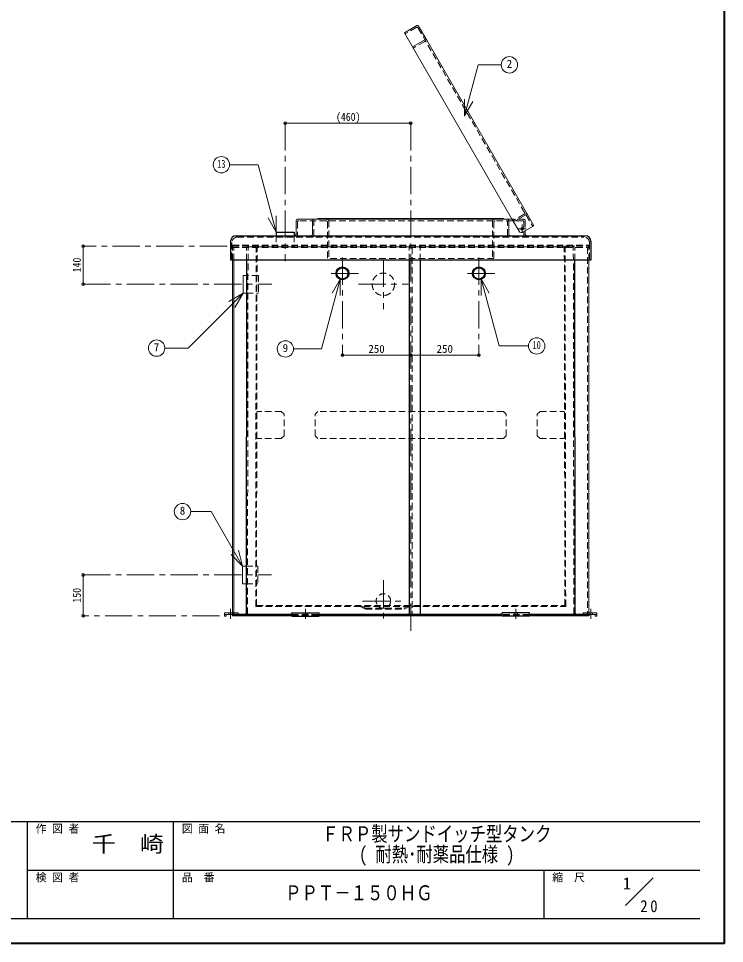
# Model space of a CAD drawing. Units: millimetres at full size, sheet at 1:20. Extents: x -4246 to 3854, y -2700 to 2920.
# Drawn here: x 1267 to 3854, y -2700 to 689 of the extents above; entities that cross this region are included whole.
import ezdxf
from ezdxf.enums import TextEntityAlignment as Align

# ---------------------------------------------------------------- set-up
doc = ezdxf.new("R2010")
doc.units = ezdxf.units.MM
doc.header["$LTSCALE"] = 20
doc.header["$PDMODE"] = 32
doc.header["$PDSIZE"] = 10
doc.linetypes.add('CHAIN1', pattern=[8, 5, -1, 1, -1])
doc.linetypes.add('DASHED1', pattern=[1.8, 1.2, -0.6])
doc.layers.add('0-0', color=7, linetype='Continuous', lineweight=9)
doc.styles.add('ＭＳ ゴシック', font='')
doc.styles.get('ＭＳ ゴシック').set_extended_font_data('MS Gothic')

msp = doc.modelspace()

# ---------------------------------------------------------------- linework, layer by layer
at = {"layer": '0-0', "color": 1, "lineweight": 40}
for q in [(3854.4, 2920.49), (-4245.6, -2699.51)]:
    msp.add_line((3854.4, -2699.51), q, dxfattribs=at)
at = {"layer": '0-0', "color": 4, "linetype": 'DASHED1'}
for p, q in [((2724.79, 656.21), (2684.09, 632.71)), ((2731.62, 654.38), (3151.62, -73.08)), ((2754.79, 604.25), (2714.09, 580.75)), ((3119.79, -27.95), (3079.09, -51.45)), ((2289.4, -56.51), (2289.4, -106.51)), ((3114.4, -51.51), (2294.4, -51.51)), ((2349.4, -106.51), (2349.4, -56.51)), ((2384.4, -46.51), (2384.4, -43.51)), ((2399.4, -56.51), (2399.4, -189.51)), ((2404.4, -51.51), (2404.4, -189.51)), ((3004.4, -51.51), (3004.4, -189.51)), ((3009.4, -56.51), (3009.4, -189.51)), ((3024.4, -46.51), (3024.4, -43.51)), ((3059.4, -106.51), (3059.4, -56.51)), ((3119.4, -46.51), (3076.24, -46.51)), ((3119.4, -56.51), (3119.4, -106.51)), ((3124.4, -51.51), (3124.4, -88.8)), ((2051.4, -196.51), (2051.4, -149.51)), ((2056.4, -196.51), (2056.4, -149.51)), ((3352.4, -149.51), (3352.4, -1494.51)), ((3357.4, -196.51), (3357.4, -149.51)), ((3009.4, -189.51), (2399.4, -189.51)), ((2146.18, -252.01), (2103.24, -252.01)), ((2146.18, -252.01), (2146.18, -317.01)), ((2103.14, -317.01), (2146.18, -317.01)), ((2230.37, -750.01), (2140.44, -750.01)), ((2230.37, -750.01), (2240.37, -760.01)), ((2240.37, -840.01), (2240.37, -760.01)), ((3178.43, -750.01), (3168.43, -760.01)), ((3168.43, -840.01), (3168.43, -760.01)), ((3178.43, -750.01), (3268.35, -750.01)), ((2240.37, -840.01), (2230.37, -850.01)), ((3168.43, -840.01), (3178.43, -850.01)), ((2230.37, -850.01), (2140.29, -850.01)), ((3178.43, -850.01), (3268.5, -850.01)), ((2101.66, -1317.01), (2144.61, -1317.01)), ((2144.61, -1317.01), (2144.61, -1382.01)), ((2101.56, -1382.01), (2144.61, -1382.01)), ((2038.4, -1488.51), (2038.4, -1494.51)), ((2050.4, -1488.51), (2050.4, -1494.51)), ((2051.4, -1488.51), (2051.4, -1494.51)), ((2056.4, -1488.51), (2056.4, -1494.51)), ((2518.69, -1464.51), (2538.69, -1474.51)), ((2538.69, -1474.51), (2680.11, -1474.51)), ((2699.4, -1461.51), (2679.4, -1471.51)), ((2700.11, -1464.51), (2680.11, -1474.51)), ((3357.4, -1488.51), (3357.4, -1494.51)), ((3358.4, -1488.51), (3358.4, -1494.51)), ((3370.4, -1488.51), (3370.4, -1494.51))]:
    msp.add_line(p, q, dxfattribs=at)
at = {"layer": '0-0', "color": 4}
for p, q in [((2763.45, 609.25), (2733.45, 661.21)), ((2704.4, 305.49), (2244.4, 305.49)), ((3128.45, -22.95), (3155.95, -70.58)), ((2284.4, -51.51), (2284.4, -101.51)), ((2289.4, -46.51), (2349.4, -46.51)), ((3059.4, -46.51), (3076.24, -46.51)), ((3101.59, -90.42), (3081.59, -55.78)), ((3115.25, -94.08), (3155.95, -70.58)), ((3124.4, -88.8), (3124.4, -101.51)), ((1504.4, -144.51), (1504.4, -284.51)), ((2051.4, -196.51), (2051.4, -1488.51)), ((2056.4, -1488.51), (2056.4, -196.51)), ((3357.4, -196.51), (3357.4, -1488.51)), ((2704.4, -544.51), (2454.4, -544.51)), ((2954.4, -544.51), (2704.4, -544.51)), ((1504.4, -1349.51), (1504.4, -1499.51))]:
    msp.add_line(p, q, dxfattribs=at)
at = {"layer": '0-0', "lineweight": 18}
for p, q in [((2756.62, 611.08), (2711.59, 585.08)), ((2711.59, 585.08), (3081.59, -55.78)), ((3128.45, -22.95), (2763.45, 609.25)), ((2902.16, 333.13), (2952.1, 519.52)), ((3036.19, 519.52), (2952.1, 519.52)), ((2902.16, 333.13), (2902.16, 393.13)), ((2902.16, 333.13), (2932.16, 385.09)), ((2040.71, 153.47), (2145.73, 153.47)), ((2211.92, -93.52), (2145.73, 153.47)), ((2211.92, -93.52), (2211.92, -33.52)), ((3126.62, -29.78), (3081.59, -55.78)), ((2211.92, -93.52), (2181.92, -41.56)), ((2344.4, -101.51), (2344.4, -51.51)), ((3059.4, -46.51), (2349.4, -46.51)), ((2364.4, -46.51), (2364.4, -43.51)), ((3064.4, -101.51), (3064.4, -51.51)), ((2103.24, -252.01), (2090.18, -252.01)), ((2090.18, -252.01), (2090.18, -317.01)), ((2446.25, -265.55), (2416.25, -317.51)), ((2446.25, -265.55), (2446.25, -325.55)), ((2962.33, -264.99), (2962.33, -324.99)), ((2962.33, -264.99), (2992.33, -316.95)), ((2962.33, -264.99), (3028.07, -510.35)), ((2090.22, -316.98), (1888.8, -518.4)), ((2090.22, -316.98), (2038.26, -346.98)), ((2090.22, -316.98), (2060.22, -368.94)), ((2103.14, -317.01), (2090.18, -317.01)), ((1803.14, -518.4), (1888.8, -518.4)), ((3136.08, -510.35), (3028.07, -510.35)), ((1898.23, -1117.3), (1973.35, -1117.3)), ((2088.7, -1317.09), (1973.35, -1117.3)), ((2088.7, -1317.09), (2046.27, -1274.66)), ((2088.7, -1317.09), (2073.17, -1259.13)), ((2088.61, -1382.01), (2088.61, -1317.01)), ((2101.66, -1317.01), (2088.61, -1317.01)), ((2101.56, -1382.01), (2088.61, -1382.01)), ((2021.9, -1488.51), (2021.9, -1500.51)), ((3386.9, -1488.51), (3386.9, -1500.51)), ((2021.9, -1494.51), (2051.4, -1494.51)), ((2027.9, -1500.51), (2021.9, -1500.51)), ((2027.9, -1494.51), (2027.9, -1500.51)), ((3386.9, -1494.51), (3357.4, -1494.51)), ((3380.9, -1494.51), (3380.9, -1500.51)), ((3380.9, -1500.51), (3386.9, -1500.51)), ((3491.95, -2560.52), (3592.97, -2459.51))]:
    msp.add_line(p, q, dxfattribs=at)
at = {"layer": '0-0', "color": 4, "linetype": 'CHAIN1'}
for p, q in [((2244.4, 305.49), (2244.4, -199.51)), ((2704.4, 305.49), (2704.4, -1574.51)), ((3112.9, -66.01), (3112.9, -96.01)), ((3097.9, -81.01), (3127.9, -81.01)), ((2031.9, -144.51), (1504.4, -144.51)), ((2454.4, -186.01), (2454.4, -544.51)), ((2604.4, -193.51), (2604.4, -375.51)), ((2954.4, -186.01), (2954.4, -544.51)), ((2512.9, -244.51), (2395.9, -244.51)), ((3012.9, -244.51), (2895.9, -244.51)), ((1504.4, -284.51), (2196.18, -284.51)), ((2513.4, -284.51), (2695.4, -284.51)), ((1504.4, -1349.51), (2194.61, -1349.51)), ((2604.4, -1368.51), (2604.4, -1521.51)), ((2527.9, -1445.01), (2680.9, -1445.01)), ((2044.4, -1473.51), (2044.4, -1509.51)), ((2319.4, -1473.51), (2319.4, -1509.51)), ((3089.4, -1473.51), (3089.4, -1509.51)), ((3364.4, -1473.51), (3364.4, -1509.51)), ((2004.4, -1499.51), (1504.4, -1499.51))]:
    msp.add_line(p, q, dxfattribs=at)
at = {"layer": '0-0', "color": 5, "lineweight": 25}
for p, q in [((2211.9, -93.51), (2211.9, -106.51)), ((2044.4, -126.51), (2044.4, -196.51)), ((2064.4, -106.51), (3344.4, -106.51)), ((3364.4, -126.51), (3364.4, -196.51)), ((3364.4, -196.51), (2044.4, -196.51)), ((2103.32, -196.51), (2101.4, -1489.51)), ((2699.4, -196.51), (2699.4, -1494.51)), ((2739.4, -196.51), (2739.4, -1494.51)), ((3307.39, -1489.51), (3305.47, -196.51)), ((2369.4, -1500.51), (2369.4, -1488.51)), ((3039.4, -1500.51), (3039.4, -1488.51)), ((2051.4, -1494.51), (2051.4, -1499.51)), ((2269.4, -1494.51), (2051.4, -1494.51)), ((2269.4, -1497.51), (2051.4, -1497.51)), ((2269.4, -1499.51), (2051.4, -1499.51)), ((2269.4, -1500.51), (2369.4, -1500.51)), ((3039.4, -1494.51), (2369.4, -1494.51)), ((3039.4, -1497.51), (2369.4, -1497.51)), ((3039.4, -1499.51), (2369.4, -1499.51)), ((3139.4, -1500.51), (3039.4, -1500.51)), ((3357.4, -1494.51), (3139.4, -1494.51)), ((3357.4, -1497.51), (3139.4, -1497.51)), ((3357.4, -1499.51), (3139.4, -1499.51)), ((3357.4, -1494.51), (3357.4, -1499.51))]:
    msp.add_line(p, q, dxfattribs=at)
at = {"layer": '0-0', "linetype": 'DASHED1', "lineweight": 18}
for p, q in [((2049.4, -131.51), (2049.4, -196.51)), ((2069.4, -111.51), (3339.4, -111.51)), ((2211.9, -106.51), (2211.9, -149.51)), ((2276.9, -106.51), (2276.9, -149.51)), ((3359.4, -131.51), (3359.4, -196.51)), ((2051.4, -141.51), (3357.4, -141.51)), ((2051.4, -149.51), (3357.4, -149.51)), ((2103.32, -196.51), (2103.38, -154.51)), ((2106.4, -1492.51), (2108.39, -149.51)), ((2107.97, -147.51), (3300.82, -147.51)), ((2136.39, -1464.51), (2138.39, -152.51)), ((2139.4, -1461.51), (2141.39, -149.51)), ((2699.4, -196.51), (2699.4, -149.51)), ((2709.4, -149.51), (2709.4, -1494.51)), ((2739.4, -196.51), (2739.4, -149.51)), ((3269.4, -1461.51), (3267.41, -149.51)), ((3272.4, -1464.51), (3270.41, -152.51)), ((3302.39, -1492.51), (3300.4, -149.51)), ((3305.47, -196.51), (3305.41, -154.51)), ((3357.4, -149.51), (3357.4, -144.51)), ((2364.4, -750.01), (2354.4, -760.01)), ((2354.4, -840.01), (2354.4, -760.01)), ((3044.4, -750.01), (2364.4, -750.01)), ((3044.4, -750.01), (3054.4, -760.01)), ((3054.4, -840.01), (3054.4, -760.01)), ((2354.4, -840.01), (2364.4, -850.01)), ((3054.4, -840.01), (3044.4, -850.01)), ((3044.4, -850.01), (2364.4, -850.01)), ((2136.39, -1464.51), (3272.4, -1464.51)), ((2139.4, -1461.51), (3269.4, -1461.51)), ((2313.4, -1488.51), (2313.4, -1494.51)), ((2325.4, -1488.51), (2325.4, -1494.51)), ((3083.4, -1488.51), (3083.4, -1494.51)), ((3095.4, -1488.51), (3095.4, -1494.51)), ((2269.4, -1494.51), (2369.4, -1494.51)), ((2269.4, -1497.51), (2369.4, -1497.51)), ((2269.4, -1499.51), (2369.4, -1499.51)), ((3139.4, -1494.51), (3039.4, -1494.51)), ((3139.4, -1497.51), (3039.4, -1497.51)), ((3039.4, -1499.51), (3139.4, -1499.51))]:
    msp.add_line(p, q, dxfattribs=at)
at = {"layer": '0-0', "color": 6, "lineweight": 25}
for p, q in [((-195.6, -2252.36), (3764.4, -2252.36)), ((1300.11, -2609.51), (1300.11, -2252.36)), ((1835.83, -2609.51), (1835.83, -2252.36)), ((1300.11, -2430.94), (3764.4, -2430.94)), ((3192.97, -2609.51), (3192.97, -2430.94)), ((3764.4, -2609.51), (-195.6, -2609.51))]:
    msp.add_line(p, q, dxfattribs=at)
at = {"layer": '0-0', "color": 4}
msp.add_lwpolyline([(2726.62, 663.04), (2681.59, 637.04), (2711.59, 585.08)], dxfattribs=at)
at = {"layer": '0-0', "lineweight": 18}
for points in [[(3044.4, -46.51), (3044.4, -43.51), (2364.4, -43.51)], [(2446.25, -265.55), (2377.7, -521.41), (2275.31, -521.41)], [(2021.9, -1488.51), (2071.9, -1488.51), (2071.9, -1494.51)], [(3386.9, -1488.51), (3336.9, -1488.51), (3336.9, -1494.51)]]:
    msp.add_lwpolyline(points, dxfattribs=at)
at = {"layer": '0-0', "color": 5, "lineweight": 25}
for points in [[(2211.9, -93.51), (2276.9, -93.51), (2276.9, -106.51)], [(2269.4, -1500.51), (2269.4, -1488.51), (2369.4, -1488.51)], [(3139.4, -1500.51), (3139.4, -1488.51), (3039.4, -1488.51)]]:
    msp.add_lwpolyline(points, dxfattribs=at)
at = {"layer": '0-0', "linetype": 'DASHED1', "lineweight": 18}
msp.add_lwpolyline([(2051.4, -149.51), (2051.4, -144.51), (3357.4, -144.51)], dxfattribs=at)
at = {"layer": '0-0', "color": 4, "linetype": 'DASHED1'}
msp.add_lwpolyline([(2519.4, -1461.51), (2539.4, -1471.51), (2679.4, -1471.51)], dxfattribs=at)
at = {"layer": '0-0', "lineweight": 18}
for centre in [(3066.19, 519.52), (2010.71, 153.47), (1773.14, -518.4), (2245.31, -521.41), (3166.08, -510.35), (1868.23, -1117.3)]:
    msp.add_circle(centre, 30, dxfattribs=at)
at = {"layer": '0-0', "color": 4}
msp.add_circle((3112.9, -81.01), 5, dxfattribs=at)
at = {"layer": '0-0', "color": 5, "lineweight": 25}
for centre, radius in [((2454.4, -244.51), 23.5), ((2454.4, -244.51), 20.7), ((2954.4, -244.51), 23.5), ((2954.4, -244.51), 20.7)]:
    msp.add_circle(centre, radius, dxfattribs=at)
at = {"layer": '0-0', "color": 4, "linetype": 'DASHED1'}
for centre, radius in [((2604.4, -284.51), 41), ((2604.4, -1445.01), 26.5)]:
    msp.add_circle(centre, radius, dxfattribs=at)
for centre, radius, start, end in [((2727.29, 651.88), 5, 30, 120), ((2757.29, 599.92), 5, 30, 120), ((3117.29, -23.62), 5, 300, 30), ((2294.4, -56.51), 5, 90, 180), ((2354.4, -56.51), 5, 90, 180), ((2394.4, -56.51), 5, 0, 90), ((2399.4, -51.51), 5, 0, 90), ((3009.4, -51.51), 5, 90, 180), ((3014.4, -56.51), 5, 90, 180), ((3054.4, -56.51), 5, 0, 90), ((3114.4, -56.51), 5, 0, 90), ((3119.4, -51.51), 5, 0, 90), ((2284.4, -106.51), 5, 270, 0), ((2344.4, -106.51), 5, 270, 0), ((3064.4, -106.51), 5, 180, 270), ((3124.4, -106.51), 5, 180, 270), ((2397.4, -143.51), 2, 0, 90), ((2397.4, -146.51), 2, 0, 90), ((3011.4, -143.51), 2, 90, 180), ((3011.4, -146.51), 2, 90, 180)]:
    msp.add_arc(centre, radius, start, end, dxfattribs=at)
at = {"layer": '0-0', "color": 4}
for centre, radius, start, end in [((2729.12, 658.71), 5, 30, 120), ((2289.4, -51.51), 5, 90, 180), ((2279.4, -101.51), 5, 270, 0), ((3110.25, -85.42), 10, 210, 300), ((3129.4, -101.51), 5, 180, 270)]:
    msp.add_arc(centre, radius, start, end, dxfattribs=at)
at = {"layer": '0-0', "lineweight": 18}
for centre, start, end in [((2759.12, 606.75), 30, 120), ((3124.12, -25.45), 300, 30), ((2349.4, -51.51), 90, 180), ((3059.4, -51.51), 0, 90), ((2339.4, -101.51), 270, 0), ((3069.4, -101.51), 180, 270)]:
    msp.add_arc(centre, 5, start, end, dxfattribs=at)
at = {"layer": '0-0', "color": 5, "lineweight": 25}
for centre, radius, start, end in [((2064.4, -126.51), 20, 90, 180), ((3344.4, -126.51), 20, 0, 90), ((2096.4, -1489.51), 5, 270, 359.91512), ((3312.39, -1489.51), 5, 180.08488, 270)]:
    msp.add_arc(centre, radius, start, end, dxfattribs=at)
at = {"layer": '0-0', "linetype": 'DASHED1', "lineweight": 18}
for centre, radius, start, end in [((2069.4, -131.51), 20, 90, 180), ((3339.4, -131.51), 20, 0, 90), ((2051.4, -143.51), 2, 90, 180), ((2051.4, -146.51), 2, 90, 180), ((2098.38, -154.51), 5, 359.91512, 90), ((2103.39, -149.51), 5, 359.91512, 90), ((2133.39, -152.51), 5, 359.91299, 90), ((2136.39, -149.51), 5, 359.91299, 90), ((3272.41, -149.51), 5, 90, 180.08701), ((3275.41, -152.51), 5, 90, 180.08701), ((3305.4, -149.51), 5, 90, 180.08488), ((3310.41, -154.51), 5, 90, 180.08488), ((3357.4, -143.51), 2, 0, 90), ((3357.4, -146.51), 2, 0, 90), ((2101.4, -1492.51), 5, 270, 359.91512), ((3307.39, -1492.51), 5, 180.08488, 270)]:
    msp.add_arc(centre, radius, start, end, dxfattribs=at)
at = {"layer": '0-0', "color": 1}
for p in [(2244.4, 305.49), (2704.4, 305.49), (1504.4, -144.51), (1504.4, -284.51), (2454.4, -544.51), (2704.4, -544.51), (2954.4, -544.51), (1504.4, -1349.51), (1504.4, -1499.51)]:
    msp.add_point(p, dxfattribs=at)

# ---------------------------------------------------------------- texts
at = {"layer": '0-0', "style": 'ＭＳ ゴシック'}
for s, height, p in [('2', 29.33, (3056.19, 499.52)), ('7', 29.33, (1763.14, -538.4)), ('9', 29.33, (2235.31, -541.41)), ('250', 29.33, (2549.4, -544.51)), ('250', 29.33, (2799.4, -544.51)), ('8', 29.33, (1858.23, -1137.3)), ('作 図 者', 29.33, (1330.11, -2302.36)), ('図 面 名', 29.33, (1865.83, -2302.36)), ('検 図 者', 29.33, (1330.11, -2480.94)), ('品\u3000番', 29.33, (1865.83, -2480.94)), ('縮\u3000尺', 29.33, (3222.97, -2480.94)), ('1', 43.99, (3481.79, -2514.55))]:
    msp.add_text(s, height=height, dxfattribs=at).set_placement(p, align=Align.BOTTOM_LEFT)
for s, height, width, p in [('(460)', 29.33, 0.9, (2430.65, 305.49)), ('13', 29.33, 0.75, (1995.71, 133.47)), ('10', 29.33, 0.75, (3151.08, -530.35)), ('ＦＲＰ製サンドイッチ型タンク', 54.99, 0.8, (2380.11, -2341.65)), ('千\u3000崎', 58.65, 1.1, (1535.83, -2381.65)), ('( 耐熱･耐薬品仕様 )', 54.99, 0.8, (2515.11, -2416.65)), ('ＰＰＴ－１５０ＨＧ', 54.99, 0.8, (2244.4, -2557.72))]:
    msp.add_text(s, height=height, dxfattribs=dict(at, width=width)).set_placement(p, align=Align.BOTTOM_LEFT)
at = {"layer": '0-0', "style": 'ＭＳ ゴシック', "width": 0.9}
for s, p in [('140', (1504.4, -240.76)), ('150', (1504.4, -1450.76))]:
    msp.add_text(s, height=29.33, rotation=90, dxfattribs=at).set_placement(p, align=Align.BOTTOM_LEFT)
at = {"layer": '0-0', "insert": (3545.73, -2585.31), "char_height": 43.99, "attachment_point": 7, "style": 'ＭＳ ゴシック'}
msp.add_mtext('\\T1.36;\\W0.9;20', dxfattribs=at)

doc.saveas('drawing.dxf')
